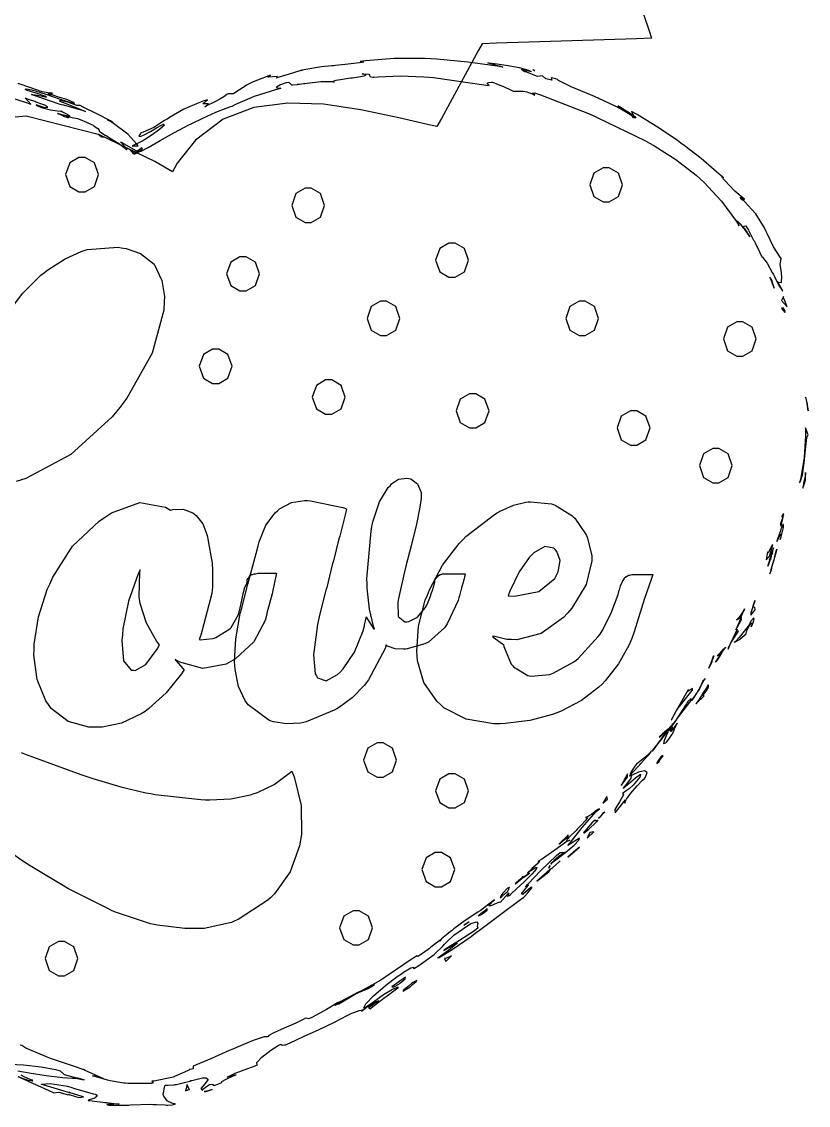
# Model space of a CAD drawing. Extents: x 85 to 270, y 27 to 328.
# Drawn here: x 172.8 to 213.3, y 27.2 to 83 of the extents above; entities that cross this region are included whole.
import ezdxf

# ---------------------------------------------------------------- set-up
doc = ezdxf.new("R2010")
doc.units = 0
doc.header["$MEASUREMENT"] = 0

msp = doc.modelspace()

# ---------------------------------------------------------------- linework, layer by layer
at = {"color": 32}
for points in [[(204.495, 84.2313), (205.052, 82.5419), (205.176, 82.1612), (204.409, 82.1351), (197.193, 81.9065), (196.461, 81.8804), (196.275, 81.5453), (195.363, 79.8657), (194.363, 78.026), (194.134, 77.6111), (193.645, 77.724), (192.177, 78.0673), (190.22, 78.4779), (188.299, 78.7605), (186.451, 78.8278), (184.712, 78.5992), (183.119, 77.9886), (181.708, 76.9112), (180.759, 75.7206), (180.516, 75.2821), (179.611, 75.8197), (176.754, 77.191), (172.988, 78.1583), (169.15, 77.8027)], [(171.212, 79.4286), (173.038, 78.8377), (173.214, 78.7756), (172.931, 79.0924), (172.931, 79.0924), (173.086, 79.0317), (173.364, 78.934), (173.426, 78.916), (173.487, 78.8899), (173.765, 78.7894), (173.919, 78.7396), (173.919, 78.7396), (173.955, 78.7206), (174.056, 78.6419), (174.064, 78.5813), (173.895, 78.6021), (173.593, 78.7012), (173.496, 78.7396), (173.565, 78.686), (173.823, 78.5813), (174.236, 78.4765), (174.596, 78.4229), (174.756, 78.4144), (174.765, 78.4229), (174.855, 78.3802), (175.121, 78.2408), (175.233, 78.154), (175.172, 78.1403), (175.052, 78.165), (175.014, 78.1763), (174.978, 78.1858), (174.651, 78.2726), (174.625, 78.2807), (174.617, 78.2835), (174.589, 78.2807), (174.589, 78.2807), (174.589, 78.2807), (174.836, 78.1939), (174.872, 78.1763), (174.906, 78.1583), (175.154, 78.0701), (175.154, 78.0701), (175.048, 78.1403), (175.124, 78.1251), (175.357, 78.0838), (175.617, 78.0302), (175.936, 77.917), (176.304, 77.7448), (176.425, 77.6813), (176.487, 77.6414), (176.667, 77.5077), (176.736, 77.4266), (176.746, 77.385), (176.793, 77.3395), (176.812, 77.3285), (176.812, 77.3285), (177.041, 77.1797), (177.094, 77.1521), (177.094, 77.1521), (177.271, 77.0421), (177.588, 76.8435), (177.66, 76.7994), (177.73, 76.7553), (178.029, 76.5404), (178.189, 76.4124), (178.189, 76.4124), (178.189, 76.4124), (178.038, 76.5969), (178.012, 76.623), (177.994, 76.6505), (177.836, 76.8354), (177.836, 76.8354), (177.906, 76.8008), (178.47, 76.4646), (178.506, 76.4466), (178.752, 76.3062), (178.965, 76.4466), (178.966, 76.448), (178.933, 76.5182), (178.929, 76.5168), (178.506, 76.2), (178.435, 76.3062), (178.435, 76.3337), (178.346, 76.4039), (178.329, 76.4124), (178.337, 76.4039), (178.425, 76.3157), (178.435, 76.3062), (178.542, 76.2), (178.788, 76.3062), (178.911, 76.3556), (179.269, 76.5418), (179.885, 76.889), (180.588, 77.2887), (181.14, 77.5892), (181.328, 77.6813), (181.512, 77.778), (182.076, 78.0493), (182.747, 78.3484), (183.271, 78.5604), (183.523, 78.6529), (183.585, 78.6694), (183.77, 78.7672), (184.744, 79.182), (185.842, 79.5253), (186.09, 79.5874), (186.05, 79.5817), (185.928, 79.5927), (185.878, 79.6533), (186.039, 79.7609), (186.393, 79.8766), (186.513, 79.9042), (186.51, 79.9013), (186.644, 79.7638), (186.69, 79.7638), (186.69, 79.7638), (186.945, 79.7899), (186.972, 79.798), (187.06, 79.798), (187.259, 79.834), (187.325, 79.834), (187.457, 79.852), (188.149, 79.9359), (188.754, 79.9317), (188.842, 79.9042), (188.82, 79.907), (188.759, 79.9426), (188.935, 79.998), (189.273, 80.0587), (189.583, 80.1038), (189.688, 80.1165), (189.787, 80.1289), (190.089, 80.1702), (190.384, 80.2224), (190.482, 80.2749), (190.336, 80.3204), (190.288, 80.3271), (190.371, 80.3314), (190.62, 80.3204), (190.667, 80.2665), (190.675, 80.1991), (190.835, 80.155), (190.889, 80.1508), (191.099, 80.1783), (192.246, 80.2308), (193.463, 80.1783), (193.711, 80.1508), (193.958, 80.1342), (196.549, 79.7719), (196.814, 79.7278), (196.815, 79.7306), (196.787, 79.7705), (196.73, 79.8297), (196.759, 79.8823), (196.933, 79.9042), (196.99, 79.9042), (196.99, 79.9042), (197.162, 79.8382), (197.458, 79.7197), (197.52, 79.6918), (197.59, 79.6657), (197.889, 79.5295), (198.049, 79.4452), (198.049, 79.4452), (198.075, 79.4371), (198.24, 79.4452), (198.297, 79.4452), (198.323, 79.4452), (198.381, 79.4452), (198.402, 79.4452), (198.438, 79.4452), (198.438, 79.4452), (198.438, 79.4452), (198.438, 79.4452), (198.508, 79.4452), (198.571, 79.4452), (198.764, 79.4067), (199.091, 79.2787), (199.179, 79.2346), (199.151, 79.2522), (199.049, 79.3404), (199.175, 79.3489), (199.213, 79.339), (199.46, 79.2508), (201.929, 78.2821), (202.178, 78.1763), (202.424, 78.0701), (204.832, 76.8974), (205.07, 76.7652), (205.299, 76.6329), (206.427, 75.9135), (207.486, 75.1057), (207.68, 74.9293), (207.873, 74.7529), (208.777, 73.7789), (209.558, 72.7163), (209.69, 72.4958), (209.658, 72.5537), (209.571, 72.7329), (209.602, 72.7438), (209.74, 72.5964), (209.889, 72.4158), (209.939, 72.3554), (209.924, 72.3815), (209.937, 72.4916), (210.043, 72.4958), (210.043, 72.4958), (210.043, 72.4958), (210.167, 72.2849), (210.185, 72.2492), (210.202, 72.2147), (210.44, 71.7642), (210.468, 71.7201), (210.52, 71.6234), (210.739, 71.1687), (210.855, 70.9083), (210.855, 70.9083), (210.899, 70.8822), (211.142, 70.5693), (211.401, 70.0966), (211.454, 69.9904), (211.507, 69.886), (211.741, 69.4228), (211.922, 69.154), (211.949, 69.1444), (211.949, 69.1444), (211.825, 69.3649), (211.807, 69.391), (211.789, 69.427), (211.667, 69.6376), (211.667, 69.6376), (211.697, 69.6034), (211.878, 69.5773), (211.887, 69.9022), (211.879, 69.9904), (211.869, 70.0786), (211.811, 70.5294), (211.861, 70.8021), (211.879, 70.8021), (211.799, 70.8822), (211.459, 71.4209), (211.138, 72.1004), (211.067, 72.2492), (210.996, 72.3911), (210.55, 73.1132), (209.945, 73.7665), (209.797, 73.871), (209.783, 73.8932), (209.76, 73.9719), (209.845, 73.9249), (209.95, 73.8519), (209.973, 73.8699), (209.973, 73.871), (209.893, 73.9249), (209.47, 74.2915), (208.941, 74.851), (208.808, 75.0013), (208.88, 74.9653), (208.668, 75.1597), (207.732, 75.9714), (206.868, 76.6424), (206.692, 76.7652), (206.515, 76.889), (205.58, 77.5367), (204.433, 78.238), (204.152, 78.3869), (204.258, 78.1763), (204.134, 78.2465), (203.764, 78.4765), (203.535, 78.6349), (203.483, 78.6694), (203.469, 78.6709), (203.423, 78.6088), (203.781, 78.431), (203.87, 78.3869), (203.933, 78.3551), (204.123, 78.2532), (204.315, 78.136), (204.38, 78.0658), (204.287, 78.0644), (204.258, 78.0701), (204.196, 78.1417), (203.491, 78.577), (202.468, 79.0663), (202.248, 79.1626), (202.035, 79.2508), (201.042, 79.6576), (200.386, 79.9924), (200.342, 80.0446), (200.262, 80.0696), (200.015, 80.1204), (200.029, 80.064), (200.048, 80.0061), (199.817, 80.0573), (199.742, 80.0806), (199.566, 80.221), (199.319, 80.1867), (199.257, 80.2047), (198.754, 80.4168), (198.72, 80.4333), (198.65, 80.4333), (198.65, 80.4333), (198.614, 80.4609), (198.614, 80.4693), (198.596, 80.4693), (198.556, 80.5035), (198.544, 80.5035), (198.534, 80.5134), (198.508, 80.5586), (198.508, 80.5737), (198.534, 80.5737), (198.593, 80.5395), (198.614, 80.5395), (198.648, 80.5395), (198.727, 80.5035), (198.754, 80.5035), (198.781, 80.4954), (198.985, 80.4429), (199.003, 80.4333), (198.855, 80.4997), (198.386, 80.6344), (197.7, 80.7681), (197.101, 80.851), (196.804, 80.8838), (196.744, 80.8923), (196.744, 80.8923), (196.872, 80.8662), (197.088, 80.8041), (197.133, 80.7861), (197.185, 80.778), (197.404, 80.7201), (197.52, 80.6799), (197.52, 80.6799), (197.237, 80.724), (195.72, 80.9322), (194.133, 81.0867), (193.815, 81.1029), (193.497, 81.1209), (191.933, 81.1265), (190.456, 81.0066), (190.183, 80.9625), (190.36, 80.9265), (190.147, 80.9004), (189.41, 80.8136), (188.903, 80.76), (188.806, 80.7501), (188.718, 80.742), (188.189, 80.6937), (187.377, 80.5575), (187.149, 80.5035), (187.219, 80.5395), (187.175, 80.5229), (186.646, 80.3451), (186.583, 80.3271), (186.53, 80.3106), (185.94, 80.1342), (185.878, 80.1165), (185.894, 80.1261), (185.928, 80.1934), (185.666, 80.1744), (185.432, 80.1617), (185.525, 80.2418), (185.561, 80.2569), (185.341, 80.1783), (184.67, 79.9179), (184.388, 79.7814), (184.362, 79.7638), (184.326, 79.7458), (184.154, 79.6272), (183.783, 79.3806), (183.657, 79.3048), (183.374, 79.3048), (183.319, 79.266), (183.151, 79.1517), (182.946, 79.0236), (182.654, 78.8681), (182.294, 78.6917), (182.174, 78.6335), (182.228, 78.6652), (182.374, 78.7894), (182.218, 78.7852), (182.075, 78.7936), (182.25, 78.9464), (182.316, 78.9862), (182.077, 78.916), (181.103, 78.5068), (180.356, 78.0796), (180.233, 77.9999), (180.11, 77.9212), (179.55, 77.567), (179.009, 77.3204), (178.894, 77.2943), (178.86, 77.2569), (178.777, 77.1218), (178.863, 77.1052), (179.087, 77.2005), (179.313, 77.3218), (179.388, 77.3645), (179.463, 77.41), (179.695, 77.5437), (179.943, 77.687), (180.071, 77.7572), (180.035, 77.7268), (180.023, 77.7173), (180.039, 77.7226), (180.11, 77.6898), (179.851, 77.4665), (179.412, 77.1564), (179.077, 76.9387), (178.965, 76.8696), (178.92, 76.8435), (178.488, 76.641), (178.435, 76.623), (178.514, 76.623), (178.691, 76.623), (178.752, 76.623), (178.681, 76.7112), (178.209, 77.228), (177.402, 77.8316), (177.165, 77.9639), (177.199, 77.9473), (177.411, 77.8411), (177.447, 77.8235), (177.323, 77.9117), (176.653, 78.2518), (175.912, 78.6088), (175.754, 78.7054), (175.598, 78.7054), (175.131, 78.8776), (174.739, 78.9601), (174.695, 78.916), (174.695, 78.916), (174.91, 78.8458), (175.286, 78.7054), (175.367, 78.6694), (175.455, 78.6349), (175.834, 78.4765), (176.036, 78.3869), (176.036, 78.3869), (175.938, 78.4229), (174.916, 78.7135), (174.801, 78.7396), (174.686, 78.7672), (173.398, 79.2081), (173.25, 79.2688), (173.33, 79.2688), (173.571, 79.2261), (173.954, 79.1464), (174.026, 79.1284), (173.937, 79.182), (173.491, 79.3351), (173.028, 79.4713), (172.931, 79.5154), (172.973, 79.5584), (173.277, 79.5045), (173.936, 79.2949), (174.727, 79.0194), (175.282, 78.8487), (175.471, 78.8098), (175.388, 78.8762), (175.081, 79.0028), (174.602, 79.1545), (174.275, 79.2674), (174.323, 79.3365), (174.342, 79.339), (174.21, 79.3267), (173.801, 79.3997), (173.218, 79.605), (172.561, 79.8368)], [(172.544, 28.6811), (172.829, 28.5488), (173.345, 28.3118), (173.46, 28.2581), (173.575, 28.2057), (174.108, 27.9673), (174.413, 27.8336), (174.413, 27.8336), (174.413, 27.8405), (174.655, 27.8612), (175.092, 27.7551), (175.19, 27.7289), (175.154, 27.7633), (175.25, 27.7289), (175.701, 27.6007), (175.93, 27.6228), (175.93, 27.6228), (175.868, 27.6407), (175.25, 27.8433), (175.19, 27.8694), (175.224, 27.8336), (175.101, 27.8694), (173.901, 28.2236), (173.779, 28.2581), (173.779, 28.2746), (174.224, 28.32), (175.11, 28.1699), (175.331, 28.1161), (175.419, 28.0817), (176.423, 27.7909), (176.529, 27.7633), (176.56, 27.7523), (176.63, 27.6586), (176.529, 27.5704), (176.495, 27.5525), (176.459, 27.5346), (176.281, 27.4864), (176.177, 27.4574), (176.177, 27.4464), (176.259, 27.4464), (176.507, 27.4078), (176.936, 27.3499), (177.024, 27.3403), (177.112, 27.332), (177.499, 27.2921), (177.698, 27.27), (177.764, 27.27), (177.764, 27.27), (177.482, 27.2438), (177.447, 27.2342), (177.367, 27.2342), (177.13, 27.2342), (177.13, 27.2342), (177.235, 27.208), (178.171, 27.1914), (178.259, 27.1997), (178.347, 27.2094), (179.396, 27.2438), (179.528, 27.2342), (179.695, 27.2342), (180.137, 27.2094), (180.199, 27.1997), (180.275, 27.1997), (180.507, 27.2094), (180.658, 27.2548), (180.658, 27.27), (180.56, 27.27), (180.296, 27.394), (180.269, 27.4106), (180.242, 27.4285), (180.066, 27.6669), (180.057, 27.6931), (180.039, 27.7468), (180.128, 28.1878), (180.163, 28.2222), (180.286, 28.2222), (180.596, 28.2498), (180.658, 28.2581), (180.719, 28.2677), (181.406, 28.4427), (181.468, 28.4689), (181.504, 28.4689), (181.583, 28.4868), (182.053, 28.6108), (182.21, 28.6108), (182.246, 28.6136), (182.361, 28.5213), (182.178, 28.2939), (181.977, 28.0651), (182.047, 27.9742), (182.069, 27.9756), (182.069, 28.0114), (182.205, 28.1175), (182.394, 28.2401), (182.422, 28.2581), (182.456, 28.2691), (182.57, 28.2746), (182.607, 28.2319), (182.709, 28.2277), (182.97, 28.3256), (183.056, 28.3628), (183.064, 28.4152), (183.278, 28.5419), (183.647, 28.7032), (183.79, 28.7666), (183.45, 28.677), (183.338, 28.6453), (183.439, 28.699), (183.749, 28.8451), (184.062, 28.9636), (184.399, 29.0821), (184.77, 29.2282), (184.892, 29.2806), (184.88, 29.2806), (184.85, 29.3963), (185.12, 29.6774), (185.575, 30.0247), (185.957, 30.27), (186.09, 30.3389), (186.089, 30.3375), (186.159, 30.2948), (186.291, 30.303), (186.337, 30.303), (186.568, 30.4105), (187.267, 30.7316), (188.069, 31.1023), (188.852, 31.4799), (189.507, 31.8134), (189.724, 31.9264), (189.758, 31.936), (189.901, 31.9884), (190.133, 32.0725), (190.293, 32.111), (190.269, 32.0463), (190.253, 32.0325), (190.298, 32.0683), (190.508, 32.253), (190.825, 32.4735), (190.923, 32.5258), (190.976, 32.5451), (191.143, 32.5713), (190.887, 32.4032), (190.605, 32.2089), (190.713, 32.1675), (190.747, 32.1731), (190.747, 32.2144), (190.897, 32.3343), (191.266, 32.6154), (191.728, 32.9475), (192.052, 33.1845), (192.158, 33.2672), (192.096, 33.2769), (191.852, 33.1666), (191.381, 32.88), (190.857, 32.5134), (190.51, 32.2585), (190.394, 32.1731), (190.372, 32.2158), (190.478, 32.4253), (190.857, 32.8359), (191.48, 33.3651), (192.092, 33.8267), (192.3, 33.9728), (192.416, 34.0555), (192.781, 34.2801), (192.925, 34.3131), (192.924, 34.2456), (192.961, 34.2497), (192.969, 34.2553), (193.198, 34.3972), (193.984, 34.965), (194.451, 35.4115), (194.521, 35.4901), (194.592, 35.5699), (195.006, 35.953), (195.667, 36.4257), (195.862, 36.5485), (195.936, 36.5841), (196.18, 36.649), (196.241, 36.5622), (196.209, 36.4148), (196.24, 36.3361), (196.251, 36.3361), (196.064, 36.1872), (195.289, 35.6761), (194.619, 35.2695), (194.487, 35.1717), (195.192, 35.5604), (195.138, 35.5078), (194.72, 35.1593), (194.247, 34.8286), (194.168, 34.7845), (194.239, 34.8106), (194.913, 35.2213), (195.888, 35.8951), (196.108, 36.0535), (196.329, 36.2133), (197.428, 37.0431), (198.438, 37.8008), (198.614, 37.9236), (198.657, 37.9734), (198.787, 38.1208), (198.949, 38.3025), (199.03, 38.4196), (198.979, 38.4238), (198.967, 38.4168), (198.578, 38.064), (198.56, 38.0573), (198.48, 38.0919), (198.67, 38.3261), (198.841, 38.5272), (198.719, 38.4775), (198.684, 38.4528), (198.807, 38.5851), (199.478, 39.2963), (200.29, 40.0583), (200.484, 40.2167), (200.731, 40.2167), (200.722, 40.2248), (200.623, 40.1683), (200.412, 40.0099), (200.174, 39.806), (200.031, 39.6681), (199.989, 39.6173), (200.06, 39.697), (200.314, 39.8971), (200.769, 40.2347), (201.205, 40.5998), (201.433, 40.8587), (201.472, 40.9582), (200.871, 40.5694), (200.986, 40.7113), (201.617, 41.5092), (202.335, 42.3252), (202.494, 42.4737), (202.443, 42.4519), (202.299, 42.3679), (202.208, 42.285), (202.082, 42.1816), (201.863, 42.0536), (201.789, 42.0165), (201.808, 42.0247), (201.88, 42.0109), (201.779, 41.8663), (201.56, 41.6292), (201.36, 41.4168), (201.296, 41.3452), (201.225, 41.2831), (201.021, 41.0905), (200.831, 40.8877), (200.793, 40.7899), (200.933, 40.8312), (200.977, 40.852), (200.817, 40.7818), (200.2, 40.3447), (199.512, 39.8558), (199.319, 39.7577), (199.332, 39.7524), (199.384, 39.7538), (199.416, 39.7411), (199.329, 39.649), (199.11, 39.4656), (199.037, 39.4049), (199.037, 39.4049), (198.939, 39.274), (198.931, 39.2645), (198.921, 39.2645), (198.896, 39.2285), (198.896, 39.2285), (198.896, 39.2285), (198.931, 39.2561), (198.931, 39.2645), (198.931, 39.2645), (198.931, 39.2645), (198.931, 39.2645), (198.965, 39.292), (199.204, 39.4409), (199.283, 39.4409), (199.239, 39.3527), (199.033, 39.1171), (198.635, 38.723), (198.217, 38.3357), (197.979, 38.1095), (197.908, 38.0298), (197.877, 38.0076), (197.772, 37.9525), (197.802, 38.0132), (197.859, 38.1), (197.813, 38.1056), (197.802, 38.1), (197.379, 37.641), (197.352, 37.659), (197.181, 37.5941), (196.906, 37.4745), (196.798, 37.4745), (197.017, 37.7112), (197.097, 37.7832), (196.357, 37.2181), (196.233, 37.1479), (195.579, 36.7206), (194.998, 36.2754), (194.91, 36.1957), (194.832, 36.1474), (194.618, 35.9805), (194.375, 35.7685), (194.259, 35.6553), (194.324, 35.7159), (194.345, 35.7367), (194.345, 35.7367), (194.164, 35.6002), (193.824, 35.3399), (193.745, 35.2778), (193.674, 35.2254), (193.339, 34.987), (193.146, 34.8547), (193.146, 34.8547), (193.11, 34.8892), (192.801, 34.6963), (191.236, 33.6421), (189.512, 32.676), (189.125, 32.5258), (189.019, 32.4652), (188.448, 32.1248), (187.722, 31.7321), (187.537, 31.6439), (187.361, 31.6797), (187.241, 31.6081), (186.863, 31.4275), (186.271, 31.1643), (185.738, 30.9218), (185.473, 30.7812), (185.421, 30.7275), (185.232, 30.7275), (184.665, 30.5291), (183.805, 30.1721), (183.621, 30.0922), (183.435, 30.0137), (182.517, 29.5989), (181.707, 29.2544), (181.574, 29.2103), (181.574, 29.0683), (181.434, 29.0339), (181.398, 29.0339), (181.364, 28.9981), (181.292, 28.9636), (180.622, 28.6728), (180.552, 28.6453), (180.48, 28.6191), (179.562, 28.4441), (179.458, 28.4345), (179.528, 28.3283), (179.43, 28.3118), (178.223, 28.3118), (178.083, 28.3283), (178.011, 28.338), (177.305, 28.4606), (177.235, 28.4689), (177.165, 28.4868), (176.459, 28.6894), (176.389, 28.7155), (176.529, 28.7155), (176.9, 28.5929), (176.954, 28.575), (176.866, 28.6108), (176.018, 28.9898), (175.93, 29.0339), (175.896, 29.0339), (175.621, 29.14), (174.232, 29.5989), (172.966, 30.128), (172.755, 30.2686), (172.667, 30.2962)], [(172.121, 29.3164), (172.852, 29.2861), (173.755, 29.1827), (174.491, 29.0353), (174.731, 28.9636), (174.942, 28.7872), (175.577, 28.6108), (175.613, 28.6108), (175.639, 28.6026), (175.938, 28.5144), (175.966, 28.5047), (175.868, 28.5047), (175.63, 28.5585), (175.577, 28.575), (175.543, 28.575), (175.37, 28.575), (174.858, 28.6122), (174.008, 28.7087), (173.131, 28.8437), (172.557, 28.954)], [(172.706, 28.7652), (172.867, 28.677), (173.178, 28.5461), (173.284, 28.5047), (173.296, 28.4951), (173.306, 28.4289), (173.098, 28.4744), (172.798, 28.5791), (172.605, 28.6549)]]:
    msp.add_lwpolyline(points, dxfattribs=at)
for points in [[(199.073, 80.5395), (199.099, 80.5395), (199.158, 80.5035), (199.179, 80.5035), (199.179, 80.5035), (199.089, 80.5311), (199.073, 80.5395)], [(174.096, 79.3048), (174.112, 79.3048), (174.152, 79.2688), (174.166, 79.2688), (174.209, 79.2607), (174.342, 79.2484), (174.157, 79.2963), (174.096, 79.3048)], [(176.848, 77.0819), (176.671, 77.2223), (176.747, 77.191), (176.97, 77.0738), (176.877, 77.0749), (176.848, 77.0819)], [(210.256, 71.9307), (210.238, 71.9586), (209.965, 72.3456), (209.939, 72.3896), (209.947, 72.3731), (210.211, 71.9928), (210.256, 71.9307)], [(211.278, 69.85), (211.278, 69.85), (211.375, 69.6034), (211.384, 69.5674), (211.401, 69.5332), (211.49, 69.2848), (211.49, 69.2848), (211.384, 69.7096), (211.278, 69.85)], [(211.983, 68.8619), (211.879, 68.6513), (212.16, 68.3327), (212.15, 68.3687), (212.058, 68.5987), (211.983, 68.7973), (211.983, 68.8619)], [(212.055, 68.0861), (212.043, 68.1359), (211.952, 68.2681), (211.886, 68.2544), (211.879, 68.2625), (211.905, 68.199), (212.046, 68.0297), (212.055, 68.0861), (212.055, 68.0861)], [(213.148, 63.6062), (213.114, 63.6764), (213.114, 63.6764), (213.174, 63.3677), (213.184, 63.3236), (213.192, 63.2795), (213.254, 62.9708), (213.254, 62.9708), (213.254, 62.9708), (213.218, 63.2093), (213.218, 63.2876), (213.209, 63.3236), (213.148, 63.6062), (213.148, 63.6062)], [(212.795, 59.2667), (212.86, 59.3492), (212.955, 59.6759), (213.042, 60.2865), (213.102, 60.9685), (213.154, 61.4412), (213.184, 61.5957), (213.254, 61.7361), (213.114, 62.0889), (213.114, 61.7072), (213.034, 60.5592), (212.848, 59.4265), (212.795, 59.2667)], [(212.972, 58.9841), (212.972, 58.9841), (213.032, 59.1704), (213.042, 59.1965), (213.05, 59.224), (213.114, 59.4071), (213.114, 59.4071), (213.114, 59.7958), (213.114, 59.6787), (213.016, 59.3245), (212.972, 58.9841), (212.972, 58.9841)], [(211.807, 57.114), (211.808, 57.1168), (211.844, 57.0978), (211.842, 57.0315), (211.866, 57.1306), (211.953, 57.4904), (211.983, 57.609), (211.974, 57.6005), (211.949, 57.5275), (211.949, 57.5028), (211.939, 57.4947), (211.825, 57.168), (211.807, 57.114)], [(211.949, 57.5388), (211.957, 57.5744), (211.968, 57.6834), (211.922, 57.6047), (211.889, 57.4947), (211.938, 57.525), (211.949, 57.5388)], [(211.631, 56.2321), (211.662, 56.2903), (211.752, 56.4677), (211.837, 56.6304), (211.864, 56.6194), (211.822, 56.4085), (211.807, 56.3383), (211.851, 56.4804), (211.974, 56.9517), (211.983, 57.114), (211.983, 57.114), (211.948, 57.114), (211.86, 56.9034), (211.843, 56.8674), (211.834, 56.8332), (211.657, 56.304), (211.631, 56.2321)], [(211.278, 55.5265), (211.278, 55.5265), (211.34, 55.7749), (211.35, 55.8091), (211.358, 55.8451), (211.42, 56.0917), (211.42, 56.0917), (211.402, 56.0656), (211.346, 55.9566), (211.256, 55.7788), (211.186, 55.6602), (211.172, 55.6934), (211.173, 55.7029), (211.142, 55.6052), (211.08, 55.2993), (211.233, 55.4672), (211.278, 55.5265)], [(211.454, 55.9153), (211.454, 55.9153), (211.366, 55.6341), (211.35, 55.5985), (211.34, 55.5544), (211.244, 55.2799), (211.244, 55.2799), (211.26, 55.2979), (211.336, 55.3558), (211.357, 55.5128), (211.35, 55.5625), (211.351, 55.5611), (211.414, 55.6066), (211.445, 55.8451), (211.454, 55.9153)], [(211.35, 54.7867), (211.35, 54.7867), (211.393, 54.9589), (211.472, 55.2552), (211.49, 55.3159), (211.507, 55.3875), (211.587, 55.6867), (211.631, 55.8451), (211.631, 55.8451), (211.631, 55.8451), (211.581, 55.6465), (211.481, 55.2898), (211.454, 55.2097), (211.428, 55.1311), (211.326, 54.7744), (211.278, 54.5744), (211.278, 54.5744), (211.35, 54.7867)], [(211.173, 54.9631), (211.278, 55.2799), (211.268, 55.2633), (211.182, 55.0072), (211.173, 54.9631)], [(210.502, 53.1992), (210.479, 53.1153), (210.392, 52.8645), (210.29, 52.5558), (210.293, 52.4454), (210.455, 52.6369), (210.502, 52.7043), (210.509, 52.736), (210.502, 52.8366), (210.449, 52.8602), (210.422, 52.929), (210.477, 53.1343), (210.502, 53.1992)], [(209.55, 52.2111), (209.55, 52.2111), (209.66, 52.2552), (209.797, 52.3515), (209.797, 52.3515), (209.973, 52.7763), (209.945, 52.7237), (209.747, 52.4013), (209.567, 52.203), (209.55, 52.2111)], [(210.043, 51.4696), (210.052, 51.4974), (210.096, 51.6378), (210.211, 51.8859), (210.256, 51.9645), (210.272, 51.9878), (210.348, 52.0404), (210.358, 51.9285), (210.362, 51.9285), (210.378, 51.9712), (210.424, 52.101), (210.467, 52.2647), (210.431, 52.2965), (210.294, 52.13), (210.256, 52.0707), (210.22, 51.9645), (210.158, 51.8749), (209.959, 51.6132), (209.699, 51.2946), (209.506, 51.0812), (209.444, 51.0466), (209.444, 51.0466), (209.488, 51.0646), (209.705, 51.1926), (209.973, 51.4092), (210.043, 51.4696)], [(209.797, 52.3173), (209.514, 51.6819), (209.596, 51.8128), (209.813, 52.2249), (209.797, 52.3173), (209.797, 52.3173)], [(210.362, 51.9645), (210.362, 51.9645), (210.326, 51.9285), (210.326, 51.9285), (210.319, 51.9081), (210.304, 51.8418), (210.349, 51.9342), (210.362, 51.9645)], [(209.267, 51.0124), (209.656, 51.6117), (209.637, 51.6117), (209.58, 51.5994), (209.575, 51.6929), (209.586, 51.7179), (209.267, 51.0124)], [(209.127, 50.6938), (209.267, 51.0124), (209.127, 50.764), (209.127, 50.6938)], [(208.245, 49.9883), (208.245, 49.9883), (208.306, 50.1481), (208.315, 50.1646), (208.315, 50.1922), (208.351, 50.2708), (208.351, 50.2708), (208.351, 50.2888), (208.385, 50.341), (208.385, 50.341), (208.385, 50.341), (208.351, 50.2627), (208.351, 50.2348), (208.341, 50.2186), (208.279, 50.0736), (208.279, 50.0242), (208.262, 49.9801), (208.139, 49.7057), (208.139, 49.7057), (208.245, 49.9883)], [(208.808, 50.5174), (208.791, 50.4832), (208.614, 50.2186), (208.598, 50.2006), (208.588, 50.184), (208.492, 50.0641), (208.492, 50.0242), (208.5, 50.0422), (208.764, 50.4472), (208.808, 50.5174)], [(208.951, 50.7298), (208.941, 50.7213), (208.835, 50.6416), (208.623, 50.4211), (208.562, 50.341), (208.808, 50.5174), (208.817, 50.5354), (208.941, 50.7132), (208.951, 50.7298)], [(208.985, 50.8), (208.985, 50.7834), (208.951, 50.7436), (208.951, 50.7298), (208.959, 50.7393), (208.985, 50.7848), (208.985, 50.8)], [(207.927, 49.1765), (207.927, 49.1603), (207.892, 49.1201), (207.892, 49.1063), (207.9, 49.1162), (207.927, 49.1765), (207.927, 49.1765)], [(207.293, 48.5771), (207.298, 48.5965), (207.289, 48.6625), (207.185, 48.5951), (207.083, 48.5292), (207.073, 48.5951), (207.081, 48.6131), (207.018, 48.5165), (206.525, 47.6345), (206.481, 47.5548), (206.533, 47.6345), (207.205, 48.4808), (207.293, 48.5771)], [(207.293, 48.084), (207.345, 48.1461), (207.628, 48.6131), (207.646, 48.6473), (207.618, 48.5951), (207.265, 48.102), (207.221, 48.048), (207.221, 48.048), (207.279, 48.0716), (207.293, 48.084)], [(208.103, 48.8597), (208.103, 48.8597), (208.011, 48.7066), (207.83, 48.4283), (207.786, 48.3665), (207.75, 48.3044), (207.574, 48.0261), (207.469, 47.8716), (207.469, 47.8716), (207.892, 48.2946), (207.822, 48.2946), (207.88, 48.3676), (208.044, 48.5923), (208.121, 48.737), (208.118, 48.8019), (208.103, 48.846), (208.103, 48.8597)], [(207.822, 49.0361), (207.804, 49.0015), (207.662, 48.6833), (207.646, 48.6473), (207.672, 48.6914), (207.874, 49.0721), (207.892, 49.1063), (207.882, 49.0982), (207.822, 49.0527), (207.822, 49.0361)], [(207.822, 49.0361), (207.822, 49.0361), (207.847, 49.0721), (207.856, 49.0721), (207.845, 49.0664), (207.822, 49.0361), (207.822, 49.0361)], [(207.01, 47.9418), (206.974, 47.8716), (206.498, 47.1399), (206.445, 47.0598), (206.515, 47.1399), (207.159, 47.9598), (207.221, 48.048), (207.221, 48.0755), (207.221, 48.1542), (207.056, 48), (207.01, 47.9418)], [(206.199, 47.0256), (206.225, 47.0697), (206.454, 47.5107), (206.481, 47.5548), (206.454, 47.5107), (206.215, 47.0697), (206.199, 47.0256)], [(206.022, 46.4605), (206.013, 46.4012), (205.941, 46.2291), (205.828, 45.9811), (205.794, 45.8322), (205.917, 45.8735), (205.952, 45.8971), (206.022, 45.9878), (206.223, 46.2703), (206.327, 46.4704), (206.383, 46.6316), (206.478, 46.8242), (206.515, 46.8835), (206.456, 46.8066), (206.279, 46.5723), (206.175, 46.4467), (206.164, 46.4495), (206.203, 46.5282), (206.248, 46.6231), (206.262, 46.681), (206.2, 46.6467), (206.065, 46.5088), (206.022, 46.4605), (206.066, 46.5145), (206.445, 47.0158), (206.481, 47.0598), (206.437, 47.0158), (206.03, 46.5748), (205.986, 46.5307), (205.986, 46.5307), (206.013, 46.5586), (206.022, 46.5667), (206.026, 46.5723), (206.058, 46.5667), (206.058, 46.5667), (206.058, 46.5307), (206.048, 46.5307), (206.022, 46.4785), (206.022, 46.4605), (205.99, 46.4263), (205.893, 46.3243), (205.89, 46.3381), (205.952, 46.4316), (206.004, 46.506), (206.022, 46.5307), (206.022, 46.5667), (206.022, 46.5667), (205.894, 46.3903), (205.678, 46.0735), (205.633, 46.0015), (205.58, 45.9313), (205.343, 45.6145), (205.21, 45.4381), (205.21, 45.4381), (205.255, 45.4918), (205.523, 45.8308), (205.916, 46.3282), (206.022, 46.4605)], [(205.599, 46.1437), (205.625, 46.1712), (205.951, 46.4965), (205.986, 46.5307), (205.951, 46.5046), (205.74, 46.3254), (205.599, 46.1892), (205.599, 46.1437)], [(205, 45.1915), (205.176, 45.4381), (205.122, 45.3775), (204.84, 45.1171), (204.487, 44.8388), (204.399, 44.7668), (204.329, 44.6705), (204.134, 44.3674), (204.082, 44.2447), (204.082, 44.2034), (204.082, 44.2034), (204.235, 44.3756), (204.513, 44.6719), (204.575, 44.7326), (204.637, 44.8042), (204.898, 45.1033), (205.034, 45.2617), (205.034, 45.2617), (205, 45.1915)], [(205.599, 44.9432), (205.607, 44.9711), (205.766, 45.1735), (205.776, 45.1915), (205.705, 45.1915), (205.664, 45.139), (205.544, 44.9749), (205.453, 44.8303), (205.461, 44.8042), (205.566, 44.9076), (205.599, 44.9432)], [(203.835, 42.7923), (203.825, 42.8198), (203.9, 42.9659), (204.117, 43.2774), (204.44, 43.6563), (204.723, 43.9402), (204.823, 44.027), (204.869, 44.0944), (204.95, 44.3315), (204.814, 44.4281), (204.505, 44.3604), (204.21, 44.2239), (204.118, 44.1674), (204.123, 44.1621), (204.136, 44.1343), (204.108, 44.0489), (203.988, 43.8658), (203.795, 43.615), (203.729, 43.5321), (203.781, 43.5681), (203.995, 43.7554), (204.351, 44.0669), (204.607, 44.2528), (204.595, 44.1304), (204.575, 44.0972), (204.491, 43.9939), (204.228, 43.6922), (204.028, 43.5021), (203.881, 43.3987), (203.737, 43.2911), (203.693, 43.2513), (203.693, 43.2523), (203.742, 43.1807), (203.525, 42.824), (203.296, 42.4325), (203.306, 42.2631), (203.306, 42.2631), (203.835, 42.9327), (203.835, 42.8995), (203.769, 42.7965), (203.825, 42.7852), (203.835, 42.7923)], [(203.942, 44.0972), (203.942, 44.2736), (203.623, 43.6742), (203.942, 44.0972)], [(204.046, 44.1674), (204.064, 44.1674), (204.104, 44.2034), (204.118, 44.2034), (204.118, 44.2034), (204.118, 44.2295), (204.118, 44.2376), (204.046, 44.1674)], [(202.917, 42.9687), (202.883, 43.1091), (202.671, 42.7563), (202.917, 42.9687)], [(201.683, 41.239), (201.709, 41.2309), (201.96, 41.4129), (202.336, 41.7862), (202.424, 41.8744), (202.354, 41.8042), (202.351, 41.825), (202.278, 41.8758), (202.124, 41.7601), (201.916, 41.5272), (201.741, 41.311), (201.683, 41.239)], [(202.458, 41.9806), (202.485, 42.0081), (202.75, 42.2712), (202.777, 42.2974), (202.777, 42.2974), (202.697, 42.2589), (202.511, 42.0342), (202.458, 41.9806)], [(200.907, 41.1346), (200.414, 40.6396), (200.474, 40.7017), (200.699, 40.8877), (200.871, 41.0023), (200.907, 41.0284), (200.89, 41.0284), (200.841, 41.0161), (200.886, 41.1095), (200.907, 41.1346)], [(202.212, 41.275), (202.001, 41.239), (201.859, 40.9582), (202.212, 41.275)], [(201.472, 40.4992), (201.296, 40.3571), (200.871, 39.9701), (201.472, 40.4992)], [(200.025, 39.3707), (200.069, 39.4148), (200.456, 39.7676), (200.484, 39.7937), (200.456, 39.7771), (200.06, 39.4148), (200.025, 39.3707)], [(198.896, 39.1583), (198.869, 39.1418), (198.604, 38.9393), (198.578, 38.9117), (198.586, 38.9213), (198.852, 39.1238), (198.896, 39.1583)], [(198.79, 39.1583), (198.807, 39.1763), (198.985, 39.3181), (199.003, 39.3347), (199.003, 39.3347), (198.989, 39.3404), (198.837, 39.2067), (198.79, 39.1583)], [(199.283, 38.7354), (199.885, 39.2285), (199.885, 39.2285), (199.997, 39.3788), (200.025, 39.4049), (199.937, 39.3167), (199.508, 38.9378), (199.283, 38.7354), (199.283, 38.7354)], [(199.955, 39.5471), (199.945, 39.5291), (199.885, 39.4367), (199.885, 39.4049), (199.893, 39.4148), (199.945, 39.5386), (199.955, 39.5471)], [(198.155, 38.5932), (198.189, 38.6211), (198.516, 38.8856), (198.544, 38.9117), (198.534, 38.9033), (198.473, 38.8758), (198.473, 38.8758), (198.456, 38.8676), (198.199, 38.6292), (198.155, 38.5932)], [(198.473, 38.8758), (198.501, 38.9008), (198.578, 38.9819), (198.482, 38.8938), (198.473, 38.8758)], [(197.732, 38.1702), (197.768, 38.1896), (197.842, 38.3205), (197.859, 38.4129), (197.872, 38.4168), (197.872, 38.4168), (197.772, 38.3741), (197.529, 38.118), (197.485, 38.064), (197.463, 38.0326), (197.399, 37.9331), (197.383, 37.8795), (197.48, 37.9458), (197.67, 38.1138), (197.732, 38.1702)], [(196.71, 37.254), (196.718, 37.2636), (196.71, 37.3242), (196.71, 37.3242), (196.7, 37.3077), (196.546, 37.1697), (196.303, 36.9796), (196.251, 36.9355), (196.277, 36.9454), (196.426, 37.0293), (196.648, 37.2015), (196.71, 37.254)], [(195.792, 36.6529), (195.792, 36.6529), (195.792, 36.6529), (195.792, 36.6529), (195.732, 36.6173), (195.557, 36.5054), (195.513, 36.4698), (195.607, 36.5248), (195.746, 36.6201), (195.792, 36.6529)], [(194.874, 34.8892), (194.82, 34.863), (194.657, 34.7941), (194.547, 34.7582), (194.521, 34.7486), (194.593, 34.6081), (194.874, 34.8892)], [(192.51, 33.7964), (191.805, 33.3017), (191.805, 33.3017), (191.911, 33.2975), (192.166, 33.4339), (192.228, 33.478), (192.272, 33.5139), (192.489, 33.7041), (192.51, 33.7964), (192.51, 33.7964)], [(192.829, 33.478), (192.819, 33.4615), (192.673, 33.3375), (192.435, 33.1391), (192.375, 33.0674), (192.664, 33.2411), (192.757, 33.3017), (192.766, 33.3196), (192.877, 33.4147), (193.058, 33.5635), (193.105, 33.6255), (192.896, 33.518), (192.829, 33.478)], [(188.877, 32.3494), (188.895, 32.3591), (189.039, 32.4197), (189.089, 32.4197), (189.159, 32.4638), (189.883, 32.8965), (189.971, 32.9489), (189.883, 32.9144), (188.955, 32.4211), (188.877, 32.3494)], [(190.923, 33.4078), (190.825, 33.3637), (190.032, 32.9847), (189.971, 32.9489), (190.085, 33.0026), (190.592, 33.2052), (190.905, 33.3733), (190.923, 33.4078)], [(186.373, 30.2328), (186.373, 30.2328), (186.373, 30.2328), (186.373, 30.2328), (186.373, 30.2328), (186.373, 30.2328), (186.373, 30.2328)], [(181.187, 27.9397), (181.187, 27.9397), (181.266, 27.9756), (181.292, 27.9756), (181.3, 27.9852), (181.398, 28.01), (181.398, 28.01), (181.258, 28.2581), (181.258, 28.2581), (181.23, 28.1079), (181.222, 28.0817), (181.212, 28.0638), (181.187, 27.9397), (181.187, 27.9397)], [(182.563, 28.01), (182.509, 27.9935), (182.232, 27.9053), (182.14, 27.9053), (182.14, 27.9053), (182.232, 27.9053), (182.482, 27.9838), (182.563, 28.01)]]:
    msp.add_lwpolyline(points, close=True, dxfattribs=at)
at = {"color": 7}
for points in [[(175.86, 74.2597), (176.018, 74.2597), (176.494, 74.5352), (176.706, 75.1417), (176.494, 75.7481), (176.018, 76.0236), (175.86, 76.0236), (175.7, 76.0236), (175.224, 75.7481), (175.012, 75.1417), (175.224, 74.5352), (175.7, 74.2597), (175.86, 74.2597)], [(202.847, 73.7306), (203.006, 73.7306), (203.481, 74.0061), (203.693, 74.6125), (203.481, 75.2189), (203.006, 75.4944), (202.847, 75.4944), (202.687, 75.4944), (202.212, 75.2189), (202, 74.6125), (202.212, 74.0061), (202.687, 73.7306), (202.847, 73.7306)], [(187.501, 72.6722), (187.66, 72.6722), (188.135, 72.9477), (188.347, 73.5542), (188.135, 74.1606), (187.66, 74.4361), (187.501, 74.4361), (187.342, 74.4361), (186.866, 74.1606), (186.654, 73.5542), (186.866, 72.9477), (187.342, 72.6722), (187.501, 72.6722)], [(194.91, 69.85), (195.068, 69.85), (195.544, 70.1255), (195.756, 70.7319), (195.544, 71.3384), (195.068, 71.6139), (194.91, 71.6139), (194.75, 71.6139), (194.274, 71.3384), (194.062, 70.7319), (194.274, 70.1255), (194.75, 69.85), (194.91, 69.85)], [(184.15, 69.1444), (184.308, 69.1444), (184.784, 69.42), (184.996, 70.0264), (184.784, 70.6328), (184.308, 70.9083), (184.15, 70.9083), (183.99, 70.9083), (183.515, 70.6328), (183.303, 70.0264), (183.515, 69.42), (183.99, 69.1444), (184.15, 69.1444)], [(191.382, 66.8514), (191.54, 66.8514), (192.016, 67.1269), (192.228, 67.7333), (192.016, 68.3398), (191.54, 68.6153), (191.382, 68.6153), (191.222, 68.6153), (190.747, 68.3398), (190.535, 67.7333), (190.747, 67.1269), (191.222, 66.8514), (191.382, 66.8514)], [(201.613, 66.8514), (201.771, 66.8514), (202.246, 67.1269), (202.458, 67.7333), (202.246, 68.3398), (201.771, 68.6153), (201.613, 68.6153), (201.453, 68.6153), (200.977, 68.3398), (200.765, 67.7333), (200.977, 67.1269), (201.453, 66.8514), (201.613, 66.8514)], [(209.726, 65.7931), (209.885, 65.7931), (210.36, 66.0686), (210.572, 66.675), (210.36, 67.2814), (209.885, 67.5569), (209.726, 67.5569), (209.567, 67.5569), (209.091, 67.2814), (208.879, 66.675), (209.091, 66.0686), (209.567, 65.7931), (209.726, 65.7931)], [(182.739, 64.3819), (182.897, 64.3819), (183.373, 64.6575), (183.585, 65.2639), (183.373, 65.8703), (182.897, 66.1458), (182.739, 66.1458), (182.579, 66.1458), (182.104, 65.8703), (181.892, 65.2639), (182.104, 64.6575), (182.579, 64.3819), (182.739, 64.3819)], [(188.56, 62.7944), (188.718, 62.7944), (189.194, 63.07), (189.406, 63.6764), (189.194, 64.2828), (188.718, 64.5583), (188.56, 64.5583), (188.4, 64.5583), (187.924, 64.2828), (187.712, 63.6764), (187.924, 63.07), (188.4, 62.7944), (188.56, 62.7944)], [(195.968, 62.0889), (196.126, 62.0889), (196.602, 62.3644), (196.814, 62.9708), (196.602, 63.5773), (196.126, 63.8528), (195.968, 63.8528), (195.808, 63.8528), (195.333, 63.5773), (195.121, 62.9708), (195.333, 62.3644), (195.808, 62.0889), (195.968, 62.0889)], [(204.258, 61.2069), (204.417, 61.2069), (204.892, 61.4825), (205.104, 62.0889), (204.892, 62.6953), (204.417, 62.9708), (204.258, 62.9708), (204.099, 62.9708), (203.623, 62.6953), (203.411, 62.0889), (203.623, 61.4825), (204.099, 61.2069), (204.258, 61.2069)], [(208.492, 59.2667), (208.65, 59.2667), (209.126, 59.5422), (209.338, 60.1486), (209.126, 60.755), (208.65, 61.0306), (208.492, 61.0306), (208.332, 61.0306), (207.856, 60.755), (207.644, 60.1486), (207.856, 59.5422), (208.332, 59.2667), (208.492, 59.2667)], [(192.44, 54.6104), (192.158, 53.3054), (192.114, 53.0945), (192.132, 52.3752), (192.473, 52.0982), (192.581, 52.1049), (192.677, 52.1148), (193.132, 52.3448), (193.533, 52.8204), (193.605, 52.9527), (193.621, 52.9967), (193.798, 53.4293), (193.815, 53.4818), (193.824, 53.4995), (193.912, 53.764), (193.922, 53.7986), (193.93, 53.8261), (193.982, 54.0286), (193.992, 54.0452), (194, 54.0632), (194.028, 54.1831), (194.028, 54.2216), (194.028, 54.2576), (194.088, 54.3553), (194.098, 54.3638), (194.106, 54.3733), (194.195, 54.4601), (194.204, 54.4682), (194.212, 54.4781), (194.3, 54.5317), (194.31, 54.5402), (194.345, 54.5402), (194.423, 54.5744), (194.451, 54.5744), (194.503, 54.5744), (194.623, 54.5744), (194.663, 54.5744), (194.724, 54.5744), (194.863, 54.5744), (194.91, 54.5744), (194.988, 54.5744), (195.166, 54.5744), (195.227, 54.5744), (195.315, 54.5744), (195.513, 54.5744), (195.579, 54.5744), (195.562, 54.4781), (195.482, 54.1306), (195.439, 53.975), (195.439, 53.975), (195.429, 53.9669), (195.377, 53.7905), (195.289, 53.4377), (195.263, 53.3396), (195.227, 53.1992), (194.663, 51.992), (194.593, 51.8943), (194.513, 51.7881), (193.693, 51.0565), (193.605, 51.0124), (193.517, 50.9683), (192.607, 50.7037), (192.51, 50.6938), (192.413, 50.6857), (191.977, 50.7076), (191.593, 50.8536), (191.522, 50.9062), (191.469, 50.7298), (190.614, 49.1162), (190.5, 48.9659), (190.384, 48.817), (189.767, 48.1902), (189.115, 47.7051), (188.983, 47.625), (188.841, 47.5463), (187.404, 46.9554), (187.255, 46.9194), (187.105, 46.8849), (186.385, 46.8369), (185.72, 46.9456), (185.597, 46.9896), (185.473, 47.0337), (184.415, 47.8275), (184.326, 47.9418), (184.238, 48.0579), (183.906, 48.7634), (183.735, 49.6454), (183.727, 49.8479), (183.709, 50.0599), (183.771, 51.2244), (184.008, 52.5293), (184.08, 52.8105), (184.114, 52.9527), (184.397, 54.0329), (184.82, 55.6246), (184.926, 56.0215), (184.978, 56.2254), (185.327, 57.0798), (185.798, 57.7233), (185.914, 57.8196), (186.028, 57.9176), (186.636, 58.2443), (187.315, 58.3586), (187.465, 58.3487), (187.616, 58.3406), (189.291, 57.9878), (189.478, 57.9258), (189.45, 57.821), (189.159, 56.6469), (189.125, 56.5146), (189.089, 56.3824), (188.798, 55.2372), (188.772, 55.1395), (188.744, 55.0347), (188.454, 53.8607), (188.419, 53.7284), (188.383, 53.5961), (188.093, 52.4496), (188.067, 52.3515), (187.978, 51.9546), (187.77, 50.3989), (187.862, 49.4249), (187.924, 49.3187), (187.984, 49.2153), (188.422, 49.0541), (189.017, 49.3889), (189.159, 49.5293), (189.3, 49.6715), (189.895, 50.5411), (190.332, 51.6393), (190.394, 51.8943), (190.402, 51.9204), (190.49, 52.2993), (190.5, 52.3515), (190.517, 52.2912), (190.869, 51.762), (190.923, 51.7179), (190.869, 51.8679), (190.663, 52.754), (190.544, 53.8346), (190.536, 54.0812), (190.526, 54.3197), (190.738, 56.7626), (190.783, 57.0096), (190.835, 57.2562), (191.178, 58.2785), (191.629, 59.0201), (191.735, 59.1263), (191.795, 59.206), (192.158, 59.4487), (192.589, 59.4967), (192.687, 59.479), (192.784, 59.461), (193.136, 59.2145), (193.313, 58.7555), (193.322, 58.6313), (193.314, 58.4757), (193.248, 58.0087), (193.08, 57.1377), (192.811, 56.0091), (192.536, 54.9589), (192.44, 54.6104)], [(180.41, 57.8556), (180.525, 57.8915), (181.066, 57.9092), (181.556, 57.7152), (181.645, 57.6432), (181.733, 57.573), (182.072, 57.1419), (182.288, 56.6043), (182.316, 56.4804), (182.342, 56.3577), (182.553, 55.1215), (182.563, 54.9973), (182.579, 54.8651), (182.579, 53.8427), (182.563, 53.7626), (182.535, 53.552), (181.971, 51.4092), (181.893, 51.1888), (181.945, 51.1708), (182.589, 51.2329), (182.669, 51.259), (182.739, 51.2865), (183.418, 51.6999), (183.48, 51.7521), (183.541, 51.8142), (183.92, 52.4852), (183.938, 52.5639), (183.946, 52.5999), (184.026, 52.983), (184.176, 53.6317), (184.22, 53.7986), (184.229, 53.8261), (184.317, 54.0286), (184.326, 54.0452), (184.335, 54.0632), (184.362, 54.1831), (184.362, 54.2216), (184.362, 54.2576), (184.423, 54.3553), (184.433, 54.3638), (184.441, 54.3733), (184.503, 54.4449), (184.503, 54.4682), (184.503, 54.4862), (184.591, 54.5317), (184.609, 54.5402), (184.643, 54.5402), (184.722, 54.5744), (184.749, 54.5744), (184.802, 54.5744), (184.922, 54.6104), (184.962, 54.6104), (185.022, 54.6104), (185.161, 54.6104), (185.208, 54.6104), (185.287, 54.6104), (185.465, 54.6104), (185.525, 54.6104), (185.613, 54.6104), (185.812, 54.6104), (185.878, 54.6104), (185.86, 54.5317), (185.684, 53.7104), (185.667, 53.6222), (185.649, 53.534), (185.375, 52.5378), (185.349, 52.4235), (185.287, 52.1684), (184.696, 51.0702), (183.752, 50.2006), (183.515, 50.0585), (183.276, 49.9262), (182.086, 49.6895), (180.895, 50.0158), (180.658, 50.1646), (180.692, 50.1124), (181.071, 49.6715), (181.115, 49.6355), (180.974, 49.415), (180.189, 48.441), (179.298, 47.6264), (179.105, 47.4846), (178.911, 47.3523), (177.888, 46.881), (176.896, 46.6729), (176.565, 46.6729), (176.207, 46.6729), (175.136, 46.9635), (174.264, 47.643), (174.132, 47.8374), (174, 48.0314), (173.549, 49.13), (173.381, 50.3865), (173.39, 50.6596), (173.398, 50.9418), (173.611, 52.3529), (174.07, 53.764), (174.202, 54.0452), (174.351, 54.4079), (175.365, 55.9992), (176.732, 57.2918), (177.058, 57.5028), (177.367, 57.7233), (178.827, 58.2482), (180.163, 58.0154), (180.41, 57.8556)], [(204.118, 51.1168), (204.03, 50.9062), (203.481, 49.9276), (202.794, 49.0541), (202.635, 48.8957), (202.476, 48.737), (201.577, 48.0494), (200.536, 47.5008), (200.308, 47.4126), (200.087, 47.3244), (198.909, 47.0119), (197.644, 46.8588), (197.379, 46.8492), (197.052, 46.8408), (195.632, 47.0793), (194.495, 47.6705), (194.31, 47.8374), (194.124, 48.0053), (193.459, 48.9701), (193.128, 50.0944), (193.11, 50.341), (193.092, 50.589), (193.189, 51.8721), (193.533, 53.2088), (193.639, 53.4818), (193.745, 53.7559), (194.411, 55.0153), (195.271, 56.1358), (195.475, 56.3383), (195.623, 56.4885), (197.088, 57.627), (197.239, 57.7152), (197.387, 57.7949), (198.071, 58.1036), (198.702, 58.2704), (198.826, 58.2785), (198.941, 58.2884), (200.025, 58.1738), (200.131, 58.1381), (200.227, 58.1036), (201.082, 57.5744), (201.154, 57.5028), (201.224, 57.4326), (201.781, 56.6388), (201.825, 56.5506), (201.869, 56.4624), (202.096, 55.5805), (202.106, 55.4923), (202.114, 55.2457), (201.819, 54.0149), (201.082, 52.8024), (200.871, 52.5639), (200.65, 52.3268), (199.49, 51.507), (198.243, 51.1803), (197.979, 51.1888), (197.731, 51.1888), (197.105, 51.3387), (196.99, 51.3652), (197.035, 51.3126), (197.502, 50.9584), (197.556, 50.9404), (197.572, 50.8261), (197.952, 49.9195), (198.015, 49.8479), (198.075, 49.7777), (198.808, 49.3367), (198.896, 49.3187), (198.985, 49.3021), (199.927, 49.3903), (200.025, 49.4249), (200.121, 49.451), (201.18, 50.0422), (201.296, 50.1304), (201.41, 50.2186), (202.432, 51.3373), (202.53, 51.4696), (202.635, 51.6297), (203.09, 52.5074), (203.455, 53.5079), (203.517, 53.7284), (203.525, 53.7559), (203.579, 53.9584), (203.589, 53.975), (203.597, 53.993), (203.684, 54.1694), (203.693, 54.1874), (203.702, 54.205), (203.765, 54.2974), (203.765, 54.3278), (203.765, 54.3553), (203.852, 54.4255), (203.87, 54.434), (203.888, 54.4435), (204.002, 54.4961), (204.012, 54.5042), (204.064, 54.5042), (204.182, 54.5402), (204.222, 54.5402), (204.284, 54.5402), (204.424, 54.5402), (204.471, 54.5402), (204.559, 54.5402), (204.757, 54.5402), (204.823, 54.5402), (204.928, 54.5402), (205.166, 54.5402), (205.246, 54.5402), (205.139, 54.2301), (204.826, 53.2956), (204.509, 52.3131), (204.279, 51.5881), (204.162, 51.2329), (204.118, 51.1168)], [(199.003, 55.5265), (198.887, 55.4122), (198.362, 54.6724), (197.89, 53.6843), (197.802, 53.4458), (198.119, 53.4293), (199.386, 53.6621), (200.21, 54.3373), (200.308, 54.5402), (200.368, 54.6724), (200.47, 55.2552), (200.308, 55.7308), (200.237, 55.8091), (200.157, 55.8892), (199.685, 55.9731), (199.125, 55.6507), (199.003, 55.5265)], [(179.846, 50.9062), (179.704, 51.0826), (179.175, 52.0224), (178.857, 53.049), (178.822, 53.2694), (178.805, 53.3936), (178.831, 54.6544), (178.858, 54.7867), (178.734, 54.5222), (178.253, 53.1647), (177.967, 51.7356), (177.94, 51.4354), (177.914, 51.1362), (177.999, 50.0821), (178.381, 49.6108), (178.506, 49.6013), (178.602, 49.5928), (179.135, 49.9099), (179.722, 50.6857), (179.846, 50.9062)], [(191.206, 44.0972), (191.364, 44.0972), (191.839, 44.3727), (192.052, 44.9792), (191.839, 45.5856), (191.364, 45.8611), (191.206, 45.8611), (191.046, 45.8611), (190.57, 45.5856), (190.358, 44.9792), (190.57, 44.3727), (191.046, 44.0972), (191.206, 44.0972)], [(194.91, 42.5097), (195.068, 42.5097), (195.544, 42.7852), (195.756, 43.3917), (195.544, 43.9981), (195.068, 44.2736), (194.91, 44.2736), (194.75, 44.2736), (194.274, 43.9981), (194.062, 43.3917), (194.274, 42.7852), (194.75, 42.5097), (194.91, 42.5097)], [(194.204, 38.4528), (194.363, 38.4528), (194.838, 38.7283), (195.05, 39.3347), (194.838, 39.9411), (194.363, 40.2167), (194.204, 40.2167), (194.044, 40.2167), (193.569, 39.9411), (193.357, 39.3347), (193.569, 38.7283), (194.044, 38.4528), (194.204, 38.4528)], [(189.971, 35.4542), (190.129, 35.4542), (190.605, 35.7297), (190.817, 36.3361), (190.605, 36.9425), (190.129, 37.2181), (189.971, 37.2181), (189.811, 37.2181), (189.335, 36.9425), (189.123, 36.3361), (189.335, 35.7297), (189.811, 35.4542), (189.971, 35.4542)], [(174.801, 33.8667), (174.96, 33.8667), (175.435, 34.1423), (175.647, 34.7486), (175.435, 35.355), (174.96, 35.6306), (174.801, 35.6306), (174.642, 35.6306), (174.166, 35.355), (173.954, 34.7486), (174.166, 34.1423), (174.642, 33.8667), (174.801, 33.8667)]]:
    msp.add_lwpolyline(points, close=True, dxfattribs=at)
for points in [[(171.881, 67.8134), (172.807, 69.0344), (173.734, 69.9562), (173.919, 70.0966), (174.104, 70.2388), (174.982, 70.794), (175.806, 71.1729), (175.966, 71.2251), (176.124, 71.2791), (177.71, 71.3948), (177.87, 71.3673), (178.122, 71.3327), (178.863, 71.0766), (179.564, 70.5171), (179.973, 69.686), (180.099, 68.8552), (180.093, 68.5793), (180.075, 68.1563), (179.462, 65.9433), (178.161, 63.6242), (177.8, 63.1472), (177.403, 62.654), (175.281, 60.7138), (172.966, 59.479), (172.472, 59.3369)], [(172.721, 45.3679), (172.975, 45.2713), (175.798, 44.239), (176.106, 44.1332), (176.415, 44.027), (177.852, 43.5998), (179.149, 43.2954), (179.388, 43.2513), (179.625, 43.2072), (181.971, 42.9507), (182.21, 42.9327), (182.438, 42.9246), (183.528, 42.9867), (184.529, 43.1892), (184.715, 43.2513), (184.9, 43.313), (185.75, 43.7279), (186.513, 44.2817), (186.655, 44.414), (186.778, 44.1152), (187.135, 42.6339), (187.157, 41.1522), (187.113, 40.852), (187.059, 40.5529), (186.574, 39.212), (185.772, 38.082), (185.561, 37.8876), (185.419, 37.7553), (183.894, 36.7605), (183.727, 36.6889), (183.559, 36.6187), (182.149, 36.3001), (181.681, 36.3001), (181.151, 36.3001), (179.74, 36.4779), (179.564, 36.5125), (179.388, 36.5485), (177.534, 37.1658), (177.341, 37.254), (177.147, 37.3422), (175.331, 38.2503), (175.154, 38.3466), (174.986, 38.4447), (173.186, 39.5291), (173.002, 39.6515), (172.816, 39.7757), (171.167, 40.9236)]]:
    msp.add_lwpolyline(points, dxfattribs=at)

doc.saveas('drawing.dxf')
